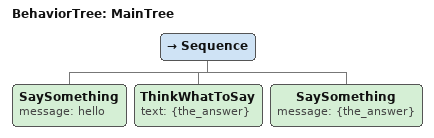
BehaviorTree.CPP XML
<root BTCPP_format="4" >
    <BehaviorTree ID="MainTree">
    <Sequence>
        <!-- 静态输入 -->
        <SaySomething message="hello"/>

        <!-- 输出到黑板 the_answer：公共的部分 -->
        <ThinkWhatToSay text="{the_answer}"/>

        <!-- 从黑板 the_answer 读取 -->
        <SaySomething message="{the_answer}"/>
    </Sequence>
    </BehaviorTree>
</root>
